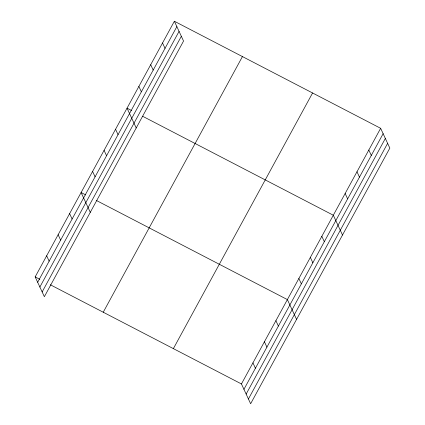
<?xml version="1.0" encoding="UTF-8"?>
<svg xmlns="http://www.w3.org/2000/svg" width="425" height="425" viewBox="0 0 425 425"><rect width="100%" height="100%" fill="white"/><g stroke="black" fill="none" stroke-linecap="round" stroke-linejoin="round"><path stroke-width="0.64" d="M174.367 21.25L183.552 41.044L44.359 296.692L35.169 276.898L174.367 21.25L380.641 128.308L389.831 148.102L250.633 403.75L241.448 383.956L50.299 284.75M37.666 282.269L176.858 26.621M39.87 287.029L179.068 31.381M42.149 291.933L181.342 36.284M103.243 312.226L242.436 56.578M173.379 348.627L312.572 92.979M241.448 383.956L380.641 128.308M243.939 389.327L383.138 133.678M246.149 394.087L385.348 138.438M248.428 398.99L387.621 143.342M131.692 110.585L127.038 108.168L136.223 127.962M142.747 116.323L333.317 215.231L342.502 235.02M85.76 194.947L81.106 192.536L90.291 212.325M96.231 200.387L287.385 299.593L296.57 319.388M35.169 276.898L39.822 279.315M368.81 150.041L371.307 155.412M356.979 171.769L359.47 177.14M345.148 193.502L347.639 198.873M321.831 236.321L324.328 241.692M310.351 257.412L312.842 262.783M298.865 278.502L301.357 283.873M162.531 42.978L165.028 48.349M275.899 320.684L278.391 326.055M150.7 64.712L153.197 70.082M264.414 341.774L266.911 347.145M138.869 86.44L141.366 91.811M252.933 362.865L255.425 368.236M115.558 129.264L118.049 134.635M104.072 150.354L106.563 155.725M92.586 171.445L95.083 176.816M69.62 213.626L72.112 218.997M58.135 234.717L60.632 240.088M46.654 255.808L49.146 261.178"/></g></svg>
